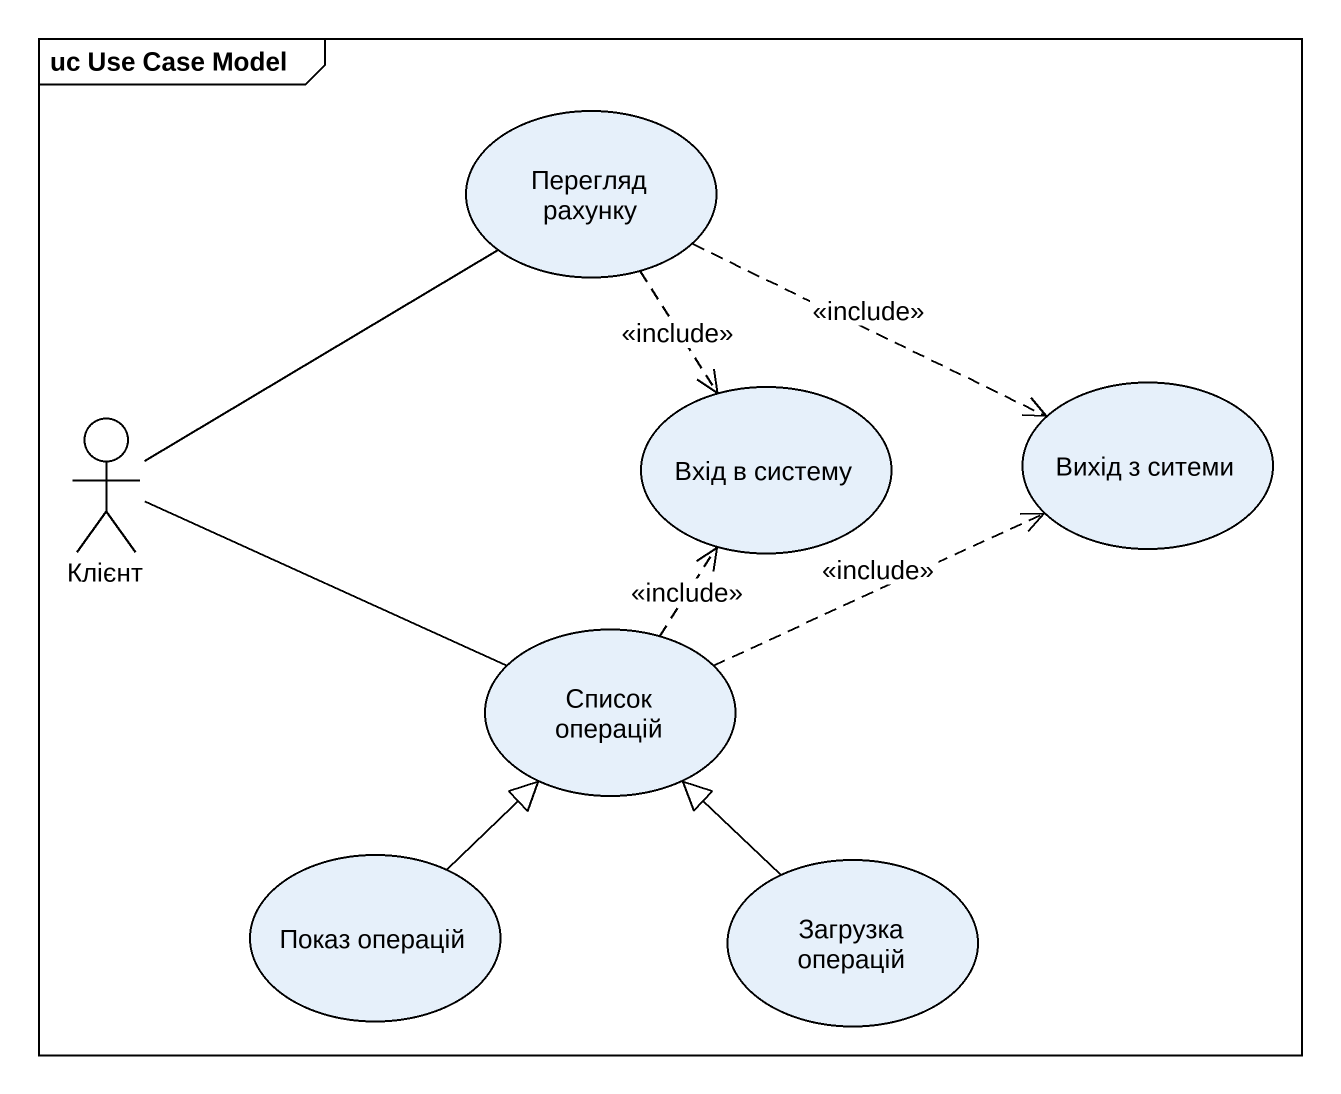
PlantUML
@startuml
mainframe uc Use Case Model
usecase "Перегляд рахунку" as Перегляд_рахунку
usecase "Вихід з ситеми" as Вихід_з_ситеми
actor Клієнт
usecase "Вхід в систему" as Вхід_в_систему
usecase "Список операцій" as Список_операцій
usecase "Показ операцій" as Показ_операцій
usecase "Загрузка операцій" as Загрузка_операцій
Перегляд_рахунку .right.> Вихід_з_ситеми : <<include>>
Перегляд_рахунку ..> Вхід_в_систему : <<include>>
Клієнт -up- Перегляд_рахунку
Клієнт -right- Список_операцій
Список_операцій .right.> Вихід_з_ситеми : <<include>>
Список_операцій .up.> Вхід_в_систему : <<include>>
Показ_операцій -up-|> Список_операцій
Загрузка_операцій -up-|> Список_операцій
@enduml
